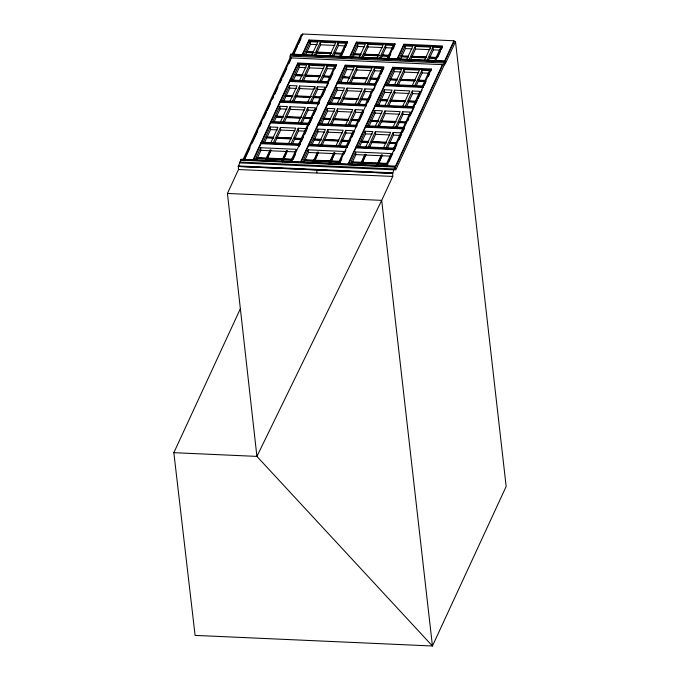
<?xml version="1.0" encoding="UTF-8"?>
<svg xmlns="http://www.w3.org/2000/svg" width="680" height="680" viewBox="0 0 680 680"><rect width="100%" height="100%" fill="white"/><g stroke="black" fill="none" stroke-linecap="round" stroke-linejoin="round"><path stroke-width="1.02" d="M395.114 168.062L442.51 65.492L442.408 64.617L394.204 168.946L392.708 173.281L238.433 166.379L240.992 159.222L395.258 166.115L395.709 170.051L444.363 64.761L444.159 63.01L454.036 41.642L453.934 40.766L302.625 34L293.165 54.477M454.036 41.642L455.515 41.701L506.158 486.472L432.446 646L256.912 456.399L227.434 193.46L238.484 169.532L238.382 165.945L392.657 172.839L392.708 173.281M243.202 159.324L290.088 57.859L290.572 54.086L444.848 60.979L445.196 64.039L455.515 41.701M292.213 54.349L301.24 34.808L302.727 34.876L302.625 34M244.145 159.469L291.1 57.851L291.201 58.727M244.69 159.383L250.01 147.883M252.221 143.089L257.533 131.58M259.751 126.794L261.519 122.953M263.738 118.167L266.399 112.412M267.282 110.492L270.385 103.785M272.595 98.991L273.488 97.07M274.813 94.197L277.916 87.49M280.126 82.697L281.902 78.855M282.786 76.942L286.773 68.314M288.983 63.52L290.76 59.687M293.7 54.417L297.568 46.044M298.426 44.183L301.01 38.598M253.045 159.868L297.789 63.036L336.362 64.761L335.138 68.502M253.589 159.783L297.891 63.911L297.789 63.036M302.065 54.867L308.95 39.984L347.514 41.709L345.466 47.234M302.6 54.816L309.043 40.851L308.95 39.984M255.034 159.928L260.678 147.73L296.276 149.319L290.64 161.525M263.322 142.01L270.257 126.99L277.925 127.33L270.547 143.284M272.468 122.205L279.837 106.25L287.504 106.599L280.568 121.609M282.489 100.529L289.425 85.51L297.083 85.859L289.714 101.813M291.635 80.724L299.004 64.778L306.672 65.118L299.736 80.129M304.087 54.859L310.165 41.718L317.824 42.058L311.754 55.199M266.313 159.001L257.168 158.593L257.116 158.159L257.363 157.624L266.509 158.032M273.453 138.159L266.747 137.853L266.696 137.419L266.942 136.884L273.649 137.19M283.033 117.419L276.326 117.113L276.284 116.68L276.522 116.144L283.228 116.45M292.621 96.679L285.914 96.382L285.863 95.939L286.11 95.412L292.817 95.71M302.2 75.939L295.494 75.641L295.443 75.2L295.69 74.672L303.356 75.013M256.64 159.732L260.975 150.348L260.678 147.73M264.486 142.749L270.555 129.617L270.257 126.99M274.065 122.009L280.135 108.876L279.837 106.25M283.653 101.269L289.723 88.136L289.425 85.51M293.233 80.537L299.302 67.397L299.004 64.778M313.361 52.887L306.654 52.581L306.603 52.148L306.85 51.612L313.556 51.918M305.26 55.598L310.462 44.345L310.165 41.718M273.02 143.395L280.398 127.449L295.724 128.129L288.354 144.083M283.041 121.72L289.977 106.709L305.303 107.389L298.367 122.408M292.188 101.923L299.557 85.969L314.891 86.649L315.087 88.4M302.2 80.24L309.145 65.229L324.471 65.917L317.534 80.928M265.276 160.429L270.045 150.101L271.031 150.153L266.339 161.126M265.786 160.148L268.387 154.513M269.254 152.635L270.045 150.101M314.228 55.309L320.297 42.169L335.631 42.857L329.553 55.998M266.262 160.471L271.031 150.153M267.249 158.61L267.495 158.083L282.829 158.763L282.582 159.298L267.249 158.61L267.3 159.043L282.633 159.732M291.193 138.95L276.887 138.312L276.837 137.87L277.083 137.343L291.389 137.981M300.773 118.209L286.467 117.572L286.416 117.13L286.662 116.603L301.988 117.283M310.352 97.469L296.047 96.832L295.995 96.39L296.242 95.863L311.576 96.552M319.94 76.73L305.635 76.092L305.583 75.659L305.83 75.123L320.135 75.76M274.618 143.208L280.695 130.067L280.398 127.449M284.206 122.468L290.275 109.327L289.977 106.709M293.786 101.728L299.854 88.587L299.557 85.969M303.374 80.988L309.442 67.847L309.145 65.229M331.092 53.677L316.786 53.04L316.736 52.598L316.982 52.071L331.287 52.708M315.826 55.114L320.594 44.795L320.297 42.169M307.513 102.603L314.891 86.649M281.596 161.16L286.365 150.832L287.351 150.875L282.659 161.857M282.098 160.871L284.707 155.244M285.575 153.365L286.365 150.832M282.582 161.203L287.351 150.875M291.745 160.14L283.62 159.774L283.569 159.341L283.815 158.805L291.95 159.171M290.819 144.194L298.197 128.239L305.856 128.579M300.407 123.454L307.776 107.499L315.444 107.848L298.486 144.534M309.986 102.714L317.356 86.759L325.023 87.108L317.653 103.062M319.575 81.974L326.944 66.028L334.611 66.368L327.233 82.322M332.027 56.108L338.096 42.967L345.763 43.308L339.694 56.448M301.393 139.4L294.686 139.102L294.635 138.669L294.882 138.133L301.589 138.44M310.973 118.669L304.266 118.362L304.215 117.929L304.462 117.394L311.168 117.7M320.552 97.928L313.854 97.622L313.803 97.189L314.05 96.662L320.756 96.959M330.14 77.189L323.433 76.891L323.382 76.449L323.629 75.922L331.296 76.262M292.425 143.999L298.495 130.866L298.197 128.239M302.005 123.258L308.074 110.126L307.776 107.499M311.584 102.519L317.662 89.386L317.356 86.759M321.173 81.787L327.241 68.646L326.944 66.028M341.292 54.128L334.585 53.831L334.543 53.397L334.781 52.861L341.488 53.159M333.625 55.913L338.394 45.586L338.096 42.967M291.593 161.644L336.362 64.761M261.4 142.876L261.324 142.222L299.897 143.947L299.531 144.746L260.958 143.021L261.035 143.675L299.6 145.401M318.69 103.266L280.126 101.541L280.202 102.195L318.767 103.921L319.065 102.468L280.491 100.742M328.278 82.526L289.705 80.801L289.782 81.456L328.346 83.181L328.644 81.728L290.079 80.002L290.148 80.665M292.995 159.698L295.604 154.054M299.081 146.523L300.39 143.701M301.257 141.822L303.433 137.113M304.733 134.292L306.909 129.591M309.995 122.91L312.639 117.181M313.523 115.269L316.608 108.587M322.346 96.178L325.431 89.496M326.315 87.593L328.517 82.816M329.842 79.951L332.928 73.27M340.637 56.593L347.514 41.709M341.164 56.542L344.607 49.096M300.517 161.993L345.262 65.161L383.826 66.886L338.64 164.67M347.361 146.072L347.072 147.526L308.499 145.8L308.431 145.146L308.797 144.347L347.361 146.072L347.438 146.727M318.01 124.406L318.376 123.607L356.949 125.332L356.651 126.786L318.087 125.06L318.01 124.406L356.575 126.131M366.528 104.593L366.24 106.046L327.666 104.32L327.59 103.666L327.964 102.867L366.528 104.593L366.605 105.247M337.178 82.926L337.543 82.127L376.116 83.853L375.743 84.651L337.178 82.926L337.254 83.581L375.819 85.306M301.061 161.908L345.363 66.036L345.262 65.161M349.537 56.992L356.413 42.1L394.986 43.826L395.08 44.702L356.515 42.976L350.064 56.933M302.506 162.053L308.142 149.855L343.749 151.444L337.671 164.585M310.786 144.126L317.73 129.115L325.389 129.455L318.019 145.409M319.94 124.33L327.309 108.375L334.976 108.715L328.032 123.734M329.953 102.654L336.889 87.635L344.556 87.975L337.186 103.929M339.099 82.849L346.477 66.895L354.135 67.243L347.2 82.254M351.126 57.919L357.629 43.843L365.296 44.183L359.227 57.324M313.973 160.157L313.777 161.126L304.631 160.718L304.58 160.276L304.827 159.749L313.973 160.157L314.024 160.59M320.926 140.275L314.219 139.978L314.168 139.544L314.415 139.009L321.122 139.306M330.505 119.535L323.799 119.238L323.748 118.805L323.995 118.269L330.701 118.567M340.085 98.796L333.378 98.498L333.327 98.064L333.574 97.529L340.28 97.835M349.673 78.064L342.966 77.758L342.916 77.325L343.162 76.789L349.868 77.095M304.104 161.857L308.44 152.473L308.142 149.855M311.95 144.874L318.027 131.733L317.73 129.115M321.538 124.134L327.607 110.993L327.309 108.375M331.118 103.394L337.186 90.261L336.889 87.635M340.705 82.654L346.774 69.522L346.477 66.895M360.825 55.003L354.118 54.706L354.067 54.264L354.314 53.737L361.021 54.035M352.725 57.723L357.926 46.461L357.629 43.843M392.657 172.839L392.76 176.434L381.701 200.362L432.446 646L195.1 635.392L173.842 452.685L240.38 308.677M320.493 145.52L327.862 129.566L343.188 130.254L335.818 146.208M330.072 124.78L337.442 108.825L352.775 109.514L345.406 125.469M339.66 104.04L347.029 88.085L362.355 88.774L354.986 104.728M349.24 83.3L356.609 67.354L371.943 68.034L364.565 83.989M312.749 162.554L317.517 152.226L318.503 152.269L313.811 163.251M312.817 163.208L314.551 159.452M315.418 157.573L317.152 153.825M361.7 57.434L367.769 44.294L383.095 44.982L377.026 58.114M313.735 162.596L318.503 152.269M338.657 141.066L324.351 140.429L324.3 139.995L324.547 139.459L338.852 140.106M348.245 120.334L333.931 119.689L333.888 119.255L334.135 118.719L348.44 119.365M357.825 99.594L343.519 98.957L343.468 98.515L343.714 97.988L358.02 98.626M367.404 78.855L353.099 78.217L353.048 77.775L353.294 77.248L367.6 77.885M322.091 145.325L328.159 132.192L327.862 129.566M331.67 124.584L337.748 111.452L337.442 108.825M341.258 103.844L347.327 90.712L347.029 88.085M350.837 83.113L356.906 69.972L356.609 67.354M378.565 55.794L364.259 55.157L364.208 54.723L364.454 54.188L378.76 54.825M363.298 57.239L368.067 46.92L367.769 44.294M329.06 163.276L333.829 152.957L334.824 153L330.123 163.982M330.046 161.415L314.721 160.735L314.772 161.168L330.098 161.857L330.293 160.888L314.968 160.2L315.019 160.642L322.167 160.956M329.137 163.931L333.472 154.547M330.055 163.327L334.824 153M339.218 162.265L331.083 161.899L331.041 161.466L331.279 160.93L339.413 161.296M338.291 146.319L345.661 130.364L353.328 130.704L345.958 146.659M347.871 125.579L355.249 109.624L362.907 109.965L355.538 125.919M357.459 104.839L364.828 88.884L372.495 89.224L365.118 105.179M367.038 84.099L374.408 68.144L382.075 68.484L374.705 84.439M379.5 58.225L385.569 45.092L393.236 45.433L387.158 58.573M348.857 141.525L342.15 141.227L342.1 140.785L342.346 140.258L349.052 140.556M358.445 120.785L351.738 120.487L351.688 120.054L351.934 119.519L358.64 119.816M368.024 100.045L361.318 99.747L361.267 99.314L361.513 98.778L368.22 99.076M377.604 79.314L370.898 79.008L370.855 78.574L371.101 78.038L378.76 78.387M339.889 146.124L345.958 132.982L345.661 130.364M349.477 125.383L355.546 112.243L355.249 109.624M359.057 104.644L365.126 91.502L364.828 88.884M368.637 83.903L374.714 70.771L374.408 68.144M388.764 56.253L382.058 55.955L382.007 55.514L382.253 54.986L388.96 55.284M381.098 58.038L385.866 47.711L385.569 45.092M339.184 164.585L341.844 158.831M344.063 154.045L345.831 150.203M348.05 145.409L350.701 139.663M351.585 137.743L354.688 131.036M359.116 121.448L363.553 111.86M367.982 102.272L371.084 95.557M373.295 90.763L375.071 86.929M377.281 82.135L379.942 76.389M380.825 74.468L383.928 67.753L345.363 66.036M388.101 58.718L394.986 43.826M389.062 57.732L390.787 54.009M392.938 49.351L394.221 46.563M347.99 164.109L392.725 67.278L431.298 69.003L430.508 71.799M348.525 164.024L392.827 68.153L392.725 67.278M397.001 59.117L403.886 44.225L442.45 45.951L435.574 60.843M397.536 59.058L403.988 45.101L403.886 44.225M349.979 164.178L355.615 151.971L391.212 153.569L385.144 166.702M357.825 147.186L365.194 131.24L372.861 131.58L365.491 147.534M367.404 126.446L374.774 110.5L382.44 110.84L375.071 126.794M376.992 105.715L384.361 89.76L392.028 90.1L384.65 106.054M386.572 84.974L393.941 69.02L401.608 69.36L394.238 85.314M399.032 59.1L405.101 45.959L412.76 46.308L406.691 59.441M352.053 162.401L361.199 162.809L361.25 163.251L352.104 162.834L352.053 162.401L352.3 161.874L361.445 162.282M368.39 142.4L361.683 142.103L361.632 141.661L361.879 141.134L368.585 141.431M377.969 121.66L371.272 121.363L371.221 120.921L371.467 120.394L378.173 120.692M387.558 100.921L380.851 100.623L380.8 100.181L381.046 99.654L387.753 99.951M397.137 80.18L390.43 79.883L390.379 79.45L390.626 78.914L397.332 79.212M351.577 163.982L355.912 154.598L355.615 151.971M359.423 146.999L365.491 133.858L365.194 131.24M369.002 126.259L375.079 113.118L374.774 110.5M378.59 105.519L384.659 92.378L384.361 89.76M388.17 84.779L394.238 71.638L393.941 69.02M408.298 57.128L401.591 56.831L401.54 56.389L401.786 55.862L408.493 56.159M400.197 59.848L405.399 48.586L405.101 45.959M367.957 147.645L375.334 131.691L390.66 132.37L383.291 148.325M377.545 126.905L384.914 110.95L400.24 111.639L392.87 127.585M387.124 106.165L394.493 90.21L409.827 90.899L402.458 106.853M396.712 85.425L404.082 69.471L419.407 70.159L412.037 86.114M360.213 164.67L364.981 154.351L365.976 154.394L361.709 164.432M361.59 162.511L364.625 155.941M409.164 59.551L415.233 46.419L430.567 47.098L430.763 48.849M361.199 164.713L365.976 154.394M362.185 162.851L362.431 162.325L377.765 163.005L377.57 163.974L362.236 163.293L362.185 162.851L377.519 163.54M386.129 143.191L371.824 142.554L371.773 142.12L372.019 141.584L386.325 142.222M395.709 122.451L381.403 121.814L381.352 121.38L381.599 120.844L395.904 121.482M405.297 101.711L390.983 101.073L390.94 100.64L391.178 100.104L405.493 100.742M414.876 80.98L400.571 80.334L400.52 79.9L400.767 79.365L415.072 80.01M369.563 147.45L375.632 134.308L375.334 131.691M379.142 126.709L385.212 113.569L384.914 110.95M388.722 105.969L394.8 92.828L394.493 90.21M398.31 85.229L404.379 72.097L404.082 69.471M426.028 57.919L411.723 57.282L411.672 56.84L411.918 56.312L426.232 56.95M410.762 59.364L415.531 49.036L415.233 46.419M424.49 60.239L430.567 47.098M376.533 165.401L381.301 155.082L382.287 155.125L378.029 165.163M377.043 165.121L380.945 156.672M377.519 165.444L382.287 155.125M386.69 164.381L378.556 164.024L378.505 163.582L378.751 163.055L386.886 163.412M386.197 147.5L393.133 132.481L400.8 132.829M395.344 127.695L402.713 111.749L410.38 112.09L403.444 127.1M405.356 106.02L412.301 91.009L419.959 91.349L412.59 107.304M414.511 86.224L421.88 70.269L429.548 70.609L422.603 85.629M426.53 61.285L433.041 47.209L440.7 47.558L434.63 60.69M396.329 143.65L389.623 143.352L389.572 142.91L389.819 142.383L396.525 142.681M405.909 122.91L399.202 122.612L399.151 122.17L399.398 121.644L406.104 121.941M415.497 102.17L408.791 101.872L408.74 101.43L408.986 100.903L415.692 101.201M425.076 81.43L418.37 81.133L418.319 80.699L418.565 80.163L425.272 80.461M387.362 148.24L393.431 135.107L393.133 132.481M396.942 127.508L403.01 114.368L402.713 111.749M406.529 106.769L412.599 93.627L412.301 91.009M416.109 86.028L422.178 72.888L421.88 70.269M436.237 58.378L429.53 58.072L429.479 57.639L429.726 57.111L436.433 57.409M428.128 61.098L433.339 49.836L433.041 47.209M393.423 148.784L403.01 128.044M386.554 165.835L431.298 69.003M394.468 148.988L355.895 147.262L355.971 147.917L394.536 149.643L394.833 148.189L356.269 146.464M404.048 128.248L365.483 126.522L365.551 127.185L404.124 128.903L404.413 127.449L365.849 125.732L365.925 126.386M423.215 86.776L384.642 85.051L384.719 85.706L423.291 87.431L423.58 85.978L385.016 84.252L385.084 84.906M386.656 166.71L387.982 163.838M388.866 161.917L392.853 153.289M393.745 151.368L396.839 144.661M399.058 139.868L401.719 134.113M402.602 132.192L404.37 128.358M407.915 120.692L408.808 118.77M410.133 115.897L413.236 109.182M415.446 104.397L417.223 100.555M418.106 98.642L422.093 90.015M424.311 85.221L426.079 81.388M428.298 76.593L429.624 73.712M437.827 57.06L440.402 51.476M441.26 49.614L442.552 46.827L403.988 45.101M240.797 160.191L395.063 167.084L395.258 166.115M444.473 61.234L453.934 40.766M290.436 54.918L444.712 61.812L444.848 60.979M309.043 40.851L347.616 42.577M310.462 44.345L317.169 44.642M320.594 44.795L334.9 45.433M338.394 45.586L345.1 45.892M357.926 46.461L364.633 46.758M368.067 46.92L382.373 47.558M385.866 47.711L392.572 48.008M405.399 48.586L412.105 48.883M415.531 49.036L429.845 49.674M433.339 49.836L440.045 50.133M309.774 52.181L306.85 51.612M325.21 52.87L317.033 52.505L316.982 52.071M340.587 53.558L334.832 53.303L334.781 52.861M370.634 54.901L364.505 54.629L364.454 54.188M376.762 55.173L378.811 55.267M386.138 55.59L382.253 54.986M406.623 56.508L408.544 56.593M416.058 56.933L411.918 56.312M422.186 57.205L426.275 57.392M431.69 57.63L429.726 57.111M306.603 52.148L314.271 52.487M316.736 52.598L331.041 53.236M334.543 53.397L341.25 53.694M354.067 54.264L360.774 54.57M364.208 54.723L379.534 55.403M382.007 55.514L388.714 55.819M401.54 56.389L408.247 56.686M411.672 56.84L425.986 57.485M429.479 57.639L436.186 57.936M290.394 54.485L444.66 61.378M289.884 56.117L444.159 63.01M290.088 57.859L444.363 64.761M297.891 63.911L336.455 65.637M392.827 68.153L431.4 69.878M299.302 67.397L306.008 67.694M309.442 67.847L323.748 68.493M327.241 68.646L333.948 68.944M346.774 69.522L353.481 69.819M356.906 69.972L371.212 70.609M374.714 70.771L381.412 71.069M394.238 71.638L400.945 71.944M404.379 72.097L418.684 72.734M422.178 72.888L428.885 73.194M300.534 75.319L295.74 75.106L295.69 74.672M315.078 75.973L305.881 75.556L305.83 75.123M330.387 76.653L323.68 76.355L323.629 75.922M346.086 77.359L343.162 76.789M360.502 78.004L353.345 77.681L353.294 77.248M375.938 78.693L371.144 78.48L371.101 78.038M405.926 80.036L400.817 79.806L400.767 79.365M412.054 80.308L415.123 80.444M421.49 80.724L418.565 80.163M295.443 75.2L302.149 75.505M305.583 75.659L319.889 76.296M323.382 76.449L330.089 76.746M342.916 77.325L349.622 77.622M353.048 77.775L367.361 78.412M370.855 78.574L377.561 78.871M390.379 79.45L397.086 79.747M400.52 79.9L414.825 80.537M418.319 80.699L425.025 80.996M301.767 81.184L303.815 81.269M289.723 88.136L296.429 88.434M299.854 88.587L314.168 89.224M317.662 89.386L324.368 89.683M337.186 90.261L343.893 90.559M347.327 90.712L361.632 91.349M365.126 91.502L371.832 91.808M384.659 92.378L391.365 92.675M394.8 92.828L409.105 93.474M412.599 93.627L419.305 93.925M289.034 95.974L292.868 96.144M298.341 96.39L296.242 95.863M303.45 96.62L310.599 96.942M318.886 97.308L320.798 97.393M340.332 98.269L333.625 97.971L333.574 97.529M349.894 98.694L358.071 99.059M364.438 99.348L368.271 99.518M386.844 100.351L381.098 100.087L381.046 99.654M395.318 100.725L404.515 101.133M409.989 101.379L415.743 101.643M285.863 95.939L292.57 96.237M295.995 96.39L310.31 97.036M313.803 97.189L320.51 97.486M333.327 98.064L340.034 98.362M343.468 98.515L357.774 99.153M361.267 99.314L367.974 99.611M380.8 100.181L387.506 100.487M390.94 100.64L405.246 101.278M408.74 101.43L415.446 101.736M284.928 101.592L286.841 101.677M330.48 103.632L332.392 103.717M327.59 103.666L366.163 105.391M280.135 108.876L286.841 109.174M290.275 109.327L304.58 109.965M308.074 110.126L314.78 110.423M327.607 110.993L334.313 111.299M337.748 111.452L352.053 112.09M355.546 112.243L362.253 112.548M375.079 113.118L381.786 113.416M385.212 113.569L399.517 114.215M403.01 114.368L409.717 114.665M276.284 116.68L282.99 116.977M286.416 117.13L300.721 117.776M304.215 117.929L311.219 118.133M323.748 118.805L330.454 119.102M333.888 119.255L348.194 119.893M351.688 120.054L358.394 120.352M371.221 120.921L378.879 121.269M381.352 121.38L395.955 121.924M399.151 122.17L405.858 122.477M309.188 124.661L270.615 122.935L270.538 122.281L309.111 124.006L309.476 123.207L270.912 121.482L270.988 122.136M270.555 129.617L277.262 129.914M280.695 130.067L295.001 130.704M298.495 130.866L305.201 131.163M318.027 131.733L324.734 132.039M328.159 132.192L342.465 132.829M345.958 132.982L352.665 133.28M365.491 133.858L372.198 134.156M375.632 134.308L389.938 134.946M393.431 135.107L400.137 135.405M269.866 137.453L273.7 137.624M279.174 137.87L277.083 137.343M284.282 138.1L290.411 138.371M315.418 139.485L321.164 139.749M329.707 140.131L337.883 140.496M346.23 140.862L349.103 140.998M368.637 141.865L361.93 141.567L361.879 141.134M376.15 142.205L385.348 142.613M391.782 142.902L396.576 143.114M266.696 137.419L273.402 137.717M276.837 137.87L291.142 138.507M294.635 138.669L301.342 138.966M314.168 139.544L320.875 139.842M324.3 139.995L338.606 140.632M342.1 140.785L348.806 141.091M361.632 141.661L368.339 141.958M371.773 142.12L386.078 142.757M389.572 142.91L396.278 143.208M265.761 143.072L267.673 143.157M311.312 145.112L313.225 145.197M308.431 145.146L346.995 146.863M260.975 150.348L295.528 151.895M308.44 152.473L343 154.02M355.912 154.598L390.464 156.145M261.477 158.244L257.363 157.624M267.546 158.517L276.743 158.924M290.981 159.562L283.866 159.248L283.815 158.805M306.909 160.276L304.827 159.749M328.304 161.228L330.344 161.321L330.293 160.888M337.433 161.636L331.33 161.364L331.279 160.93M358.445 162.579L361.497 162.715M368.62 163.03L362.482 162.758L362.431 162.325M374.748 163.31L377.817 163.446M382.865 163.668L378.751 163.055M257.116 158.159L266.262 158.567M283.569 159.341L291.703 159.706M304.58 160.276L313.735 160.692M331.041 161.466L339.167 161.823M378.505 163.582L387.651 163.99M240.746 159.749L395.012 166.651M239.929 162.053L394.204 168.946M240.031 162.928L394.306 169.821M238.136 166.472L392.411 173.374M238.484 169.532L392.76 176.434M227.434 193.46L381.701 200.362L256.912 456.399L173.842 452.685M414.077 107.372L414.001 106.718L375.428 104.992L375.504 105.647M408.986 100.903L409.037 101.337M401.786 55.862L401.837 56.296M399.398 121.644L399.449 122.077M390.626 78.914L390.677 79.347M391.178 100.104L391.229 100.547M394.833 148.189L394.91 148.844M389.819 142.383L389.87 142.817M381.599 120.844L381.65 121.278M381.301 155.082L381.378 155.737M371.467 120.394L371.51 120.828M372.019 141.584L372.07 142.018M356.413 42.1L356.515 42.976M361.513 98.778L361.565 99.221M354.314 53.737L354.365 54.17M364.981 154.351L365.058 155.006M351.934 119.519L351.985 119.952M352.3 161.874L352.35 162.307M343.714 97.988L343.765 98.422M337.543 82.127L337.62 82.781M342.346 140.258L342.397 140.692M334.135 118.719L334.177 119.161M333.829 152.957L333.905 153.612M323.995 118.269L324.046 118.711M324.547 139.459L324.598 139.901M319.065 102.468L319.132 103.122M318.376 123.607L318.452 124.261M314.05 96.662L314.092 97.096M317.517 152.226L317.585 152.881M314.415 139.009L314.457 139.442M316.6 169.651L316.957 172.814M307.241 127.772L307.343 128.647M308.797 144.347L308.873 145.001M304.462 117.394L304.512 117.835M299.897 143.947L299.974 144.602M294.882 138.133L294.933 138.576M286.11 95.412L286.161 95.846M286.662 116.603L286.714 117.036M276.522 116.144L276.573 116.586M238.382 165.945L238.433 166.379M413.627 107.508L375.062 105.791L375.139 106.445L413.703 108.162L413.627 107.508"/></g></svg>
